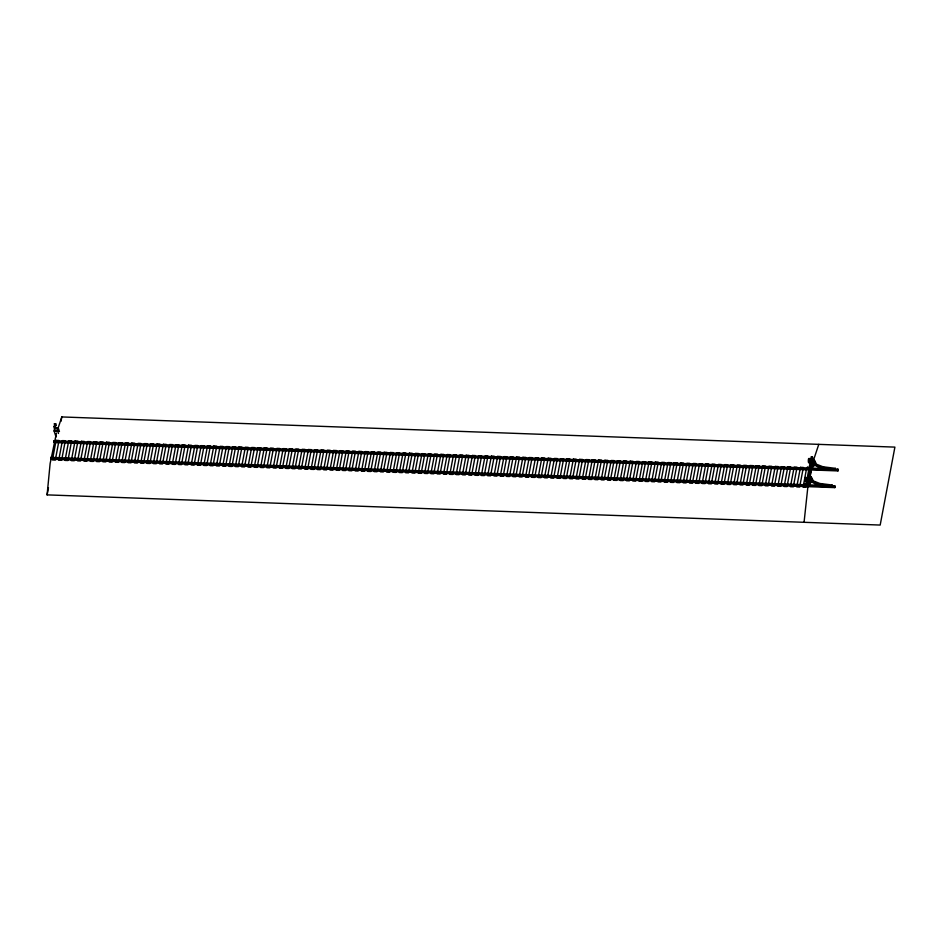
<?xml version="1.0" encoding="UTF-8"?>
<svg xmlns="http://www.w3.org/2000/svg" width="942" height="942" viewBox="0 0 942 942"><rect width="100%" height="100%" fill="white"/><g stroke="black" fill="none" stroke-linecap="round" stroke-linejoin="round"><path stroke-width="1.41" d="M811.133 480.373L810.403 482.751M812.993 463.558L811.368 466.49M814.277 463.676L813.558 466.055M57.792 429.046L61.819 416.941L894.9 447.12L880.181 525.059L47.1 494.88L50.126 463.535L56.461 433.084M804.068 522.292L807.871 486.79M809.684 461.027C808.99 463.758 809.001 457.753 809.696 460.085M809.92 461.38C808.33 466.82 809.037 454.079 809.979 460.143M56.049 436.947L54.094 430.989L54.671 427.88L58.286 428.009L59.464 431.589M55.802 428.092L55.237 426.385L53.718 426.337L54.283 428.033L57.697 428.163L57.321 430.718L54.612 430.612L55.531 425.454L54.977 423.747L54.483 426.361L55.154 428.174M831.939 485.707L834.777 485.813L834.8 487.615L50.939 459.213L50.703 458.507L50.915 457.412L822.036 485.354M809.59 469.893L54.094 442.516L53.859 441.81L54.071 440.726L808.083 468.044M57.321 430.718L57.697 428.163M58.475 433.497L57.697 431.118L58.286 428.009M47.1 494.88L48.466 487.662M60.994 421.274L61.819 416.941M65.045 442.116L61.619 460.297L58.71 460.191L62.407 440.609L65.316 440.715M68.46 442.245L65.022 460.414L67.918 460.52L71.616 440.95L68.719 440.844M90.279 443.034L86.852 461.203L83.944 461.097L87.641 441.527L90.538 441.633M93.682 443.152L90.255 461.333L93.152 461.439L96.849 441.857L93.953 441.763M115.513 443.941L112.074 462.122L109.178 462.016L112.875 442.446L115.772 442.552M118.916 444.071L115.489 462.239L118.386 462.345L121.824 444.177M140.747 444.86L137.308 463.04L134.412 462.934L138.109 443.352L141.006 443.458M144.15 444.989L140.723 463.158L143.62 463.264L147.046 445.083M169.383 445.896L165.945 464.076L168.853 464.182L172.28 446.002M194.617 446.814L191.179 464.983L194.087 465.089L197.514 446.92M219.851 447.721L216.413 465.901L219.321 466.007L222.748 447.827M226.151 447.956L222.724 466.125L225.621 466.231L229.318 446.661L226.421 446.555M245.073 448.639L241.647 466.82L244.543 466.914L247.981 448.745M251.384 448.863L247.958 467.044L250.855 467.15L254.552 447.58L251.655 447.474M273.215 449.664L269.777 467.833L266.88 467.727L270.578 448.157L273.474 448.262M276.618 449.781L273.192 467.962L276.088 468.068L279.786 448.486L276.877 448.38M298.449 450.57L295.011 468.751L292.114 468.645L295.812 449.075L298.708 449.169M301.852 450.7L298.414 468.869L301.322 468.975L305.02 449.405L302.111 449.299M323.671 451.489L320.245 469.658L317.348 469.552L321.034 449.982L323.942 450.088M327.086 451.607L323.648 469.787L326.556 469.893L329.983 451.713M348.905 452.395L345.478 470.576L342.57 470.47L346.267 450.9L349.176 451.006M352.32 452.525L348.881 470.694L351.79 470.8L355.216 452.631M377.542 453.443L374.115 471.612L377.012 471.718L380.45 453.538M402.776 454.35L399.349 472.531L402.246 472.637L405.684 454.456M428.009 455.269L424.583 473.437L427.48 473.543L430.918 455.375M434.321 455.492L430.883 473.673L433.791 473.779L437.488 454.197L434.58 454.091M453.243 456.175L449.817 474.356L452.713 474.462L456.14 456.281M459.555 456.411L456.116 474.58L459.025 474.686L462.722 455.116L459.814 455.01M481.374 457.2L477.947 475.38L475.039 475.274L478.736 455.692L481.645 455.798M484.789 457.317L481.35 475.498L484.259 475.604L487.944 456.034L485.048 455.928M506.608 458.118L503.181 476.287L500.273 476.181L503.97 456.611L506.878 456.717M510.011 458.236L506.584 476.417L509.481 476.522L513.178 456.941L510.281 456.835M531.841 459.025L528.415 477.205L525.506 477.099L529.204 457.529L532.1 457.635M535.244 459.154L531.818 477.323L534.715 477.429L538.153 459.26M557.075 459.943L553.637 478.112L550.74 478.006L554.438 458.436L557.334 458.542M560.478 460.061L557.052 478.242L559.948 478.348L563.387 460.167M585.712 460.979L582.286 479.148L585.182 479.254L588.609 461.085M610.946 461.898L607.508 480.067L610.416 480.173L613.843 462.004M636.18 462.805L632.741 480.985L635.65 481.091L639.076 462.911M661.414 463.723L657.975 481.892L660.872 481.998L664.31 463.829M667.713 463.947L664.287 482.127L667.183 482.233L670.881 462.652L667.984 462.557M686.636 464.63L683.209 482.81L686.106 482.916L689.544 464.736M692.947 464.865L689.52 483.034L692.417 483.14L696.114 463.57L693.218 463.464M714.778 465.654L711.34 483.835L708.443 483.729L712.14 464.147L715.037 464.253M718.181 465.784L714.742 483.952L717.651 484.058L721.348 464.488L718.44 464.382M740.012 466.573L736.573 484.741L733.677 484.635L737.362 465.065L740.271 465.171M743.415 466.69L739.976 484.871L742.885 484.977L746.311 466.796M765.234 467.479L761.807 485.66L758.899 485.554L762.596 465.984L765.505 466.09M768.648 467.609L765.21 485.778L768.119 485.884L771.545 467.715M793.87 468.515L790.444 486.696L793.341 486.802L796.779 468.621M804.291 484.011L804.315 485.801L804.291 484.011L807.318 483.505M807.435 467.314L807.471 469.116L807.435 467.314L808.177 467.338M809.614 479.513L808.813 483.752L807.647 483.717L806.682 480.773L811.227 456.729L812.381 456.764L813.358 459.708L812.192 459.661M807.812 477.476L805.963 487.261L803.055 487.155L806.752 467.573L809.661 467.679M808.813 483.752L807.847 480.82L812.381 456.764M807.871 484.836L807.906 486.637M811.027 470.093L809.696 477.724L810.897 482.551L809.048 484.836L805.328 485.837M813.052 459.943L814.053 465.866L811.062 468.551M810.144 476.687L812.816 462.534M811.168 476.687L813.382 480.938L819.87 483.47L832.127 485.012L832.151 486.814L831.927 486.107L816.137 483.434L811.992 480.915L811.168 476.687L808.648 476.593M814.312 459.99L816.537 464.241L823.014 466.785L835.283 468.327L835.307 470.117L835.071 469.41L819.293 466.749L815.148 464.218L814.312 459.99L811.792 459.896M831.927 486.107L832.127 485.012M835.071 469.41L835.283 468.327M834.8 487.615L834.777 485.813M837.721 470.211L810.827 469.234L811.062 469.94L837.956 470.918L837.921 469.116L835.095 469.022M837.956 470.918L837.921 469.116M809.308 461.921C808.001 465.642 807.953 456.14 809.355 459.025M805.716 480.95C804.409 484.671 804.362 475.168 805.763 478.053M811.015 460.026L811.298 459.472L811.521 460.143M806.246 480.973C804.409 484.73 805.716 473.308 806.387 479.172M813.417 460.497L818.775 444.365M805.916 480.773L805.799 478.454L806.105 479.113M811.168 467.573L812.769 465.595L811.592 460.991L814.112 461.085M55.425 426.373L54.742 425.89L55.602 425.501M807.777 478.56L807.447 480.773M55.048 428.28L57.768 428.375M57.25 430.506L54.612 430.612M54.094 430.989L57.697 431.118M119.187 442.669L122.083 442.775M144.409 443.588L147.317 443.694M169.642 444.494L172.551 444.6M194.876 445.413L197.785 445.519M220.11 446.331L223.007 446.437M245.344 447.238L248.241 447.344M327.345 450.217L330.253 450.311M352.579 451.124L355.475 451.23M377.813 452.042L380.709 452.148M403.046 452.949L405.943 453.055M428.28 453.867L431.177 453.973M453.502 454.786L456.411 454.892M535.515 457.753L538.412 457.859M560.749 458.672L563.646 458.778M585.971 459.578L588.88 459.684M611.205 460.497L614.113 460.603M636.439 461.403L639.347 461.509M661.673 462.322L664.569 462.428M686.906 463.24L689.803 463.346M743.674 465.289L746.582 465.395M768.908 466.208L771.804 466.314M794.141 467.126L797.038 467.232M811.027 468.15L829.431 468.81M807.235 468.398L807.977 468.433M70.473 442.022L77.821 442.281M96.92 442.976L102.808 443.187M121.907 443.882L129.266 444.153M148.365 444.848L157.184 445.166M173.352 445.743L183.643 446.119M199.81 446.708L210.101 447.073M226.268 447.662L235.088 447.98M251.255 448.569L261.546 448.945M277.713 449.522L286.533 449.852M304.172 450.488L311.519 450.747M330.63 451.442L337.978 451.713M357.089 452.407L362.964 452.619M382.075 453.314L390.895 453.632M408.534 454.268L417.353 454.586M434.98 455.222L443.8 455.539M459.967 456.128L470.258 456.505M486.425 457.094L493.773 457.353M511.412 457.989L520.231 458.318M537.87 458.954L545.218 459.213M564.329 459.908L571.676 460.179M590.787 460.873L599.607 461.191M617.245 461.827L624.593 462.098M642.232 462.734L651.052 463.052M668.69 463.688L677.51 464.006M695.149 464.653L702.496 464.912M720.135 465.56L727.483 465.819M746.594 466.514L753.941 466.785M771.58 467.42L778.928 467.679M798.039 468.374L808.318 468.751M53.859 441.81L809.355 469.175M810.956 477.771L808.436 477.676L809.637 481.338L809.001 483.423L804.079 485.095M806.682 480.773L807.847 480.82M826.275 485.507L829.113 485.601L826.475 485.224M55.554 458.283L51.151 458.13L50.915 457.412M74.665 458.978L82.013 459.249M99.652 459.884L106.999 460.143M126.11 460.838L133.458 461.109M152.569 461.804L161.388 462.122M179.027 462.757L187.847 463.075M204.014 463.664L212.833 463.982M230.472 464.618L239.292 464.936M256.919 465.583L264.278 465.843M281.905 466.49L289.265 466.749M308.364 467.444L315.711 467.715M333.35 468.351L342.17 468.669M359.809 469.304L370.1 469.681M386.267 470.27L395.087 470.588M412.726 471.224L421.545 471.542M439.184 472.178L446.532 472.448M464.171 473.084L472.99 473.402M490.629 474.05L497.977 474.309M517.087 475.003L522.963 475.215M542.074 475.91L549.422 476.181M568.532 476.864L577.352 477.194M594.979 477.829L603.798 478.147M619.977 478.736L630.257 479.101M646.424 479.69L655.243 480.008M671.411 480.597L680.23 480.915M697.869 481.55L706.688 481.868M724.327 482.516L731.675 482.775M750.786 483.47L758.133 483.741M777.244 484.423L786.064 484.753M802.231 485.33L805.174 485.436M832.175 486.413L835.001 486.519M50.703 458.507L834.565 486.896M828.301 468.351L830.95 468.727M832.069 469.999C825.922 468.998 818.739 468.822 813.935 464.324M828.925 486.696C822.766 485.683 815.584 485.519 810.779 481.021M822.743 467.42L824.686 467.785M820.564 484.294L822.496 484.659M815.619 464.63L817.833 465.678M812.475 481.315L815.784 482.893M809.048 477.818L809.849 480.255M54.071 440.726L54.295 441.433M56.108 440.385L52.411 459.955L55.307 460.061L59.005 440.491L56.108 440.385M75.03 441.068L71.333 460.65L74.23 460.744L77.927 441.174L75.03 441.068M81.33 441.303L77.633 460.873L80.541 460.979L84.238 441.409L81.33 441.303M100.252 441.986L96.567 461.556L99.463 461.662L103.161 442.092L100.252 441.986M106.564 442.21L102.866 461.792L105.775 461.898L109.472 442.316L106.564 442.21M125.486 442.905L121.789 462.475L124.697 462.581L128.395 442.999L125.486 442.905M131.798 443.129L128.1 462.699L131.009 462.805L134.694 443.235L131.798 443.129M150.72 443.812L147.023 463.382L149.931 463.488L153.628 443.918L150.72 443.812M157.031 444.047L153.334 463.617L156.231 463.723L159.928 444.153L157.031 444.047M163.343 444.271L159.645 463.841L162.542 463.947L166.239 444.377L163.343 444.271M175.954 444.73L172.256 464.3L175.165 464.406L178.85 444.836L175.954 444.73M182.265 444.954L178.568 464.524L181.465 464.63L185.162 445.06L182.265 444.954M188.565 445.189L184.879 464.759L187.776 464.865L191.473 445.295L188.565 445.189M201.188 445.637L197.49 465.218L200.387 465.324L204.084 445.743L201.188 445.637M207.499 445.872L203.802 465.442L206.698 465.548L210.396 445.978L207.499 445.872M213.799 446.096L210.101 465.678L213.01 465.772L216.707 446.202L213.799 446.096M232.721 446.779L229.036 466.361L231.932 466.467L235.63 446.885L232.721 446.779M239.032 447.014L235.335 466.584L238.244 466.69L241.941 447.12L239.032 447.014M257.955 447.697L254.258 467.267L257.166 467.373L260.863 447.803L257.955 447.697M264.266 447.921L260.569 467.503L263.477 467.609L267.163 448.027L264.266 447.921M283.189 448.616L279.491 468.186L282.4 468.292L286.097 448.722L283.189 448.616M289.5 448.839L285.803 468.41L288.699 468.515L292.397 448.945L289.5 448.839M308.423 449.522L304.725 469.104L307.634 469.21L311.319 449.628L308.423 449.522M314.734 449.758L311.037 469.328L313.933 469.434L317.631 449.864L314.734 449.758M333.656 450.441L329.959 470.011L332.856 470.117L336.553 450.547L333.656 450.441M339.968 450.665L336.27 470.246L339.167 470.352L342.864 450.771L339.968 450.665M358.89 451.359L355.193 470.929L358.09 471.035L361.787 451.465L358.89 451.359M365.19 451.583L361.504 471.153L364.401 471.259L368.098 451.689L365.19 451.583M371.501 451.807L367.804 471.389L370.712 471.495L374.41 451.913L371.501 451.807M384.124 452.266L380.427 471.836L383.323 471.942L387.021 452.372L384.124 452.266M390.424 452.501L386.726 472.072L389.635 472.178L393.332 452.607L390.424 452.501M396.735 452.725L393.038 472.295L395.946 472.401L399.632 452.831L396.735 452.725M409.346 453.184L405.661 472.754L408.557 472.86L412.255 453.29L409.346 453.184M415.657 453.408L411.96 472.99L414.869 473.084L418.566 453.514L415.657 453.408M421.969 453.644L418.272 473.214L421.168 473.32L424.866 453.75L421.969 453.644M440.891 454.327L437.194 473.897L440.102 474.003L443.788 454.433L440.891 454.327M447.203 454.55L443.505 474.132L446.402 474.226L450.099 454.656L447.203 454.55M466.125 455.245L462.428 474.815L465.324 474.921L469.022 455.339L466.125 455.245M472.437 455.469L468.739 475.039L471.636 475.145L475.333 455.575L472.437 455.469M491.359 456.152L487.662 475.722L490.558 475.828L494.256 456.258L491.359 456.152M497.659 456.387L493.973 475.957L496.87 476.063L500.567 456.481L497.659 456.387M516.593 457.07L512.895 476.64L515.792 476.746L519.489 457.176L516.593 457.07M522.892 457.294L519.195 476.864L522.103 476.97L525.801 457.4L522.892 457.294M541.815 457.977L538.129 477.559L541.026 477.665L544.723 458.083L541.815 457.977M548.126 458.212L544.429 477.782L547.337 477.888L551.035 458.318L548.126 458.212M567.049 458.895L563.351 478.465L566.26 478.571L569.957 459.001L567.049 458.895M573.36 459.119L569.663 478.701L572.571 478.807L576.257 459.225L573.36 459.119M579.671 459.355L575.974 478.925L578.871 479.031L582.568 459.46L579.671 459.355M592.283 459.814L588.585 479.384L591.494 479.49L595.191 459.92L592.283 459.814M598.594 460.037L594.897 479.608L597.793 479.713L601.491 460.143L598.594 460.037M604.905 460.261L601.208 479.843L604.105 479.949L607.802 460.367L604.905 460.261M617.516 460.72L613.819 480.302L616.716 480.396L620.413 460.826L617.516 460.72M623.828 460.956L620.13 480.526L623.027 480.632L626.724 461.062L623.828 460.956M630.127 461.18L626.43 480.75L629.338 480.856L633.036 461.286L630.127 461.18M642.75 461.639L639.053 481.209L641.949 481.315L645.647 461.745L642.75 461.639M649.062 461.863L645.364 481.444L648.261 481.539L651.958 461.969L649.062 461.863M655.361 462.098L651.664 481.668L654.572 481.774L658.27 462.204L655.361 462.098M674.284 462.781L670.586 482.351L673.495 482.457L677.192 462.887L674.284 462.781M680.595 463.005L676.898 482.587L679.806 482.693L683.503 463.111L680.595 463.005M699.517 463.7L695.82 483.27L698.728 483.376L702.426 463.794L699.517 463.7M705.829 463.923L702.131 483.493L705.028 483.599L708.725 464.029L705.829 463.923M724.751 464.606L721.054 484.176L723.962 484.282L727.648 464.712L724.751 464.606M731.063 464.842L727.365 484.412L730.262 484.518L733.959 464.948L731.063 464.842M749.985 465.525L746.288 485.095L749.184 485.201L752.882 465.631L749.985 465.525M756.296 465.748L752.599 485.318L755.496 485.424L759.193 465.854L756.296 465.748M775.219 466.431L771.522 486.013L774.418 486.119L778.116 466.537L775.219 466.431M781.519 466.667L777.833 486.237L780.73 486.343L784.427 466.773L781.519 466.667M787.83 466.891L784.133 486.472L787.041 486.567L790.738 466.997L787.83 466.891M800.453 467.35L796.755 486.92L799.652 487.026L803.349 467.456L800.453 467.35M55.731 423.782L54.212 423.723L54.777 425.431L56.284 425.478L55.731 423.782"/></g></svg>
